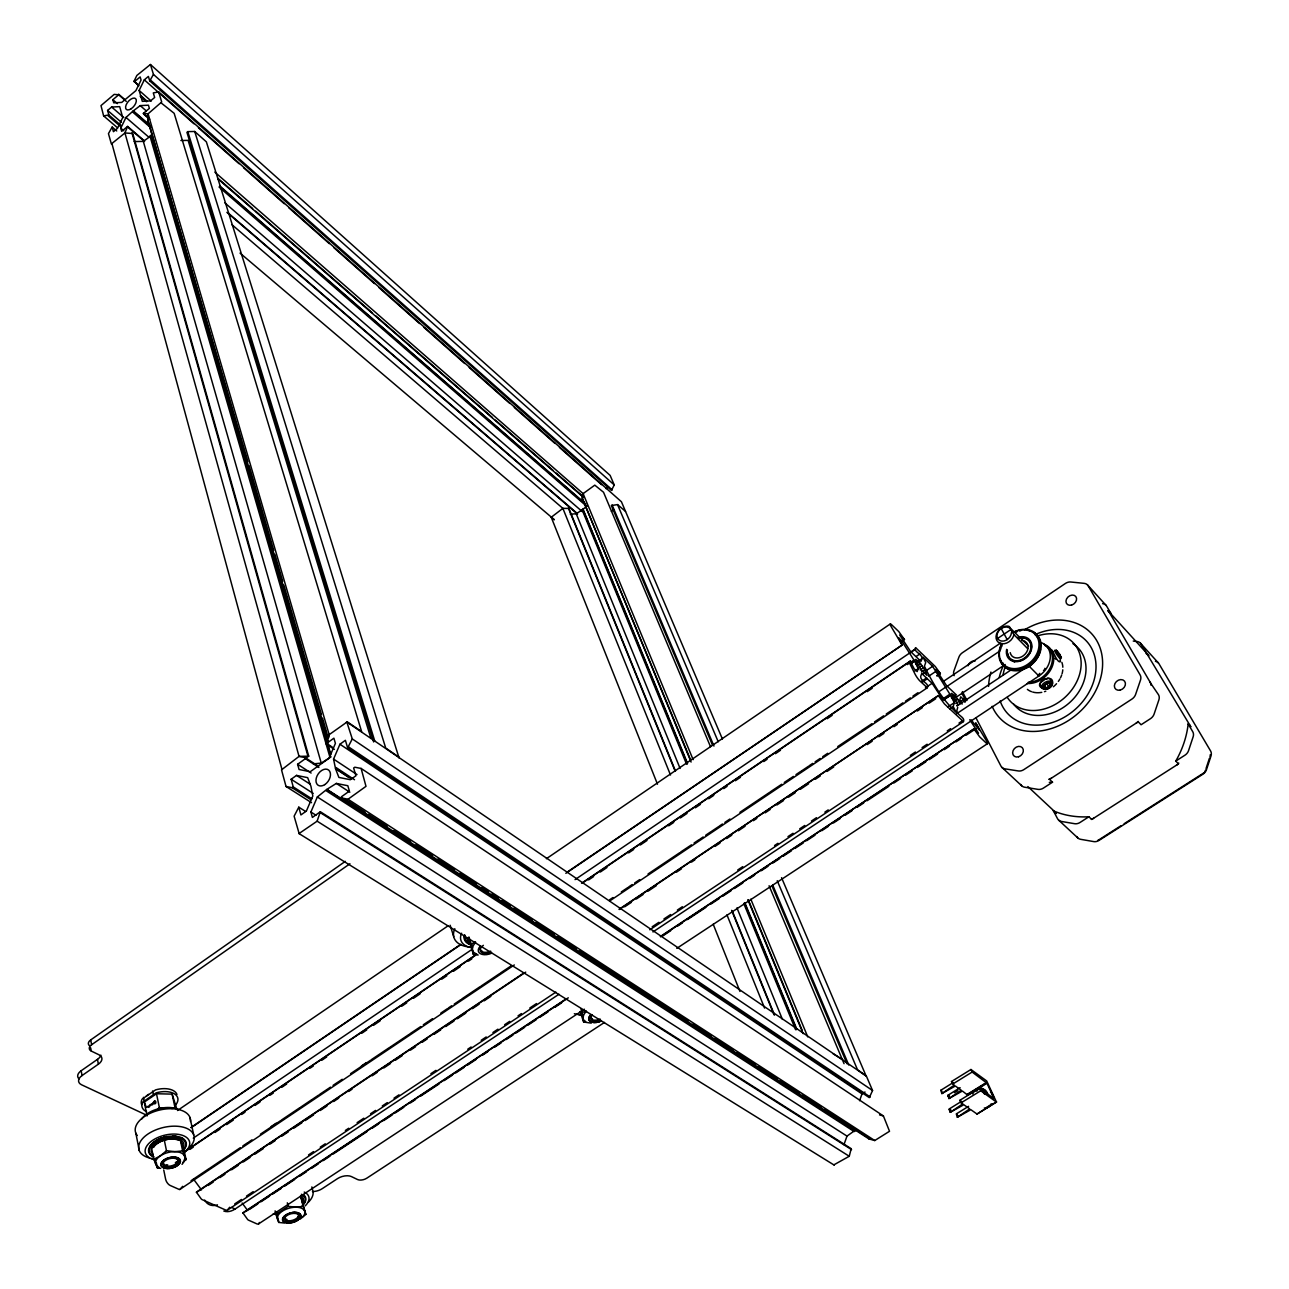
<?xml version="1.0" encoding="UTF-8"?>
<svg xmlns="http://www.w3.org/2000/svg" width="1289" height="1289" viewBox="0 0 1289 1289"><rect width="100%" height="100%" fill="white"/><g stroke="black" fill="none" stroke-linecap="round" stroke-linejoin="round"><path stroke-width="1.5" d="M328.308 740.756L147.719 119.78L148.074 113.819L161.689 102.008L158.676 91.938L153.294 92.905L154.648 97.481L150.507 100.929L142.306 101.348L139.131 90.439L144.304 79.837L148.396 76.422L149.75 80.933L611.453 490.432L614.241 484.938L610.132 475.399L150.426 64.498L136.86 75.439L134.056 81.207L138.777 85.847M330.548 754.887L150.99 135.055L330.677 754.017M987.003 1083.211L993.916 1098.55L979.543 1088.19L959.951 1100.242L962.674 1103.932L950.235 1112.326L963.818 1104.721L969.731 1108.894L957.34 1117.257L970.859 1109.7L977.014 1114.034L996.478 1102.111L986.697 1080.972L970.955 1069.499L951.491 1081.535L954.198 1085.193L941.856 1093.588L955.342 1085.999L961.256 1090.22L948.946 1098.566L962.384 1091.026L967.652 1095.118L987.003 1083.211L972.132 1072.045L970.955 1069.499M328.743 737.711L329.178 734.666L148.074 113.819L143.369 113.368L149.363 108.389L148.444 105.199L140.227 105.617L132.976 111.128L125.984 117.444L120.763 128.159L121.649 131.365L127.611 126.419L144.384 140.839M977.014 1114.034L996.526 1101.805M777.235 880.725L857.491 1069.709L866.434 1076.202L872.556 1090.51L869.302 1097.632L347.643 747.878L345.404 740.305L339.942 744.22L333.561 759.092L335.527 768.727L348.981 777.589M691.097 762.057L582.161 497.941L583.111 493.623L594.793 485.147L603.526 492.253L710.513 746.718M687.375 763.99L582.805 509.493L587.285 505.723M1011.768 631.417L1010.979 634.849A7.976 6.236 -42.6 0 1 1001.682 641.1A7.976 6.236 -42.6 0 1 997.412 633.27A7.976 6.236 -42.6 0 1 1006.709 627.018L1009.803 627.84L1013.879 634.575L1027.607 648.576M1013.879 634.575L1013.573 635.944A9.99 7.815 -42.6 0 1 1001.94 643.759A9.99 7.815 -42.6 0 1 996.574 633.962A9.99 7.815 -42.6 0 1 1008.207 626.116L1028.654 646.079M649.833 929.788L963.511 721.598C965.477 717.135 956.728 715.443 956.873 710.481L957.727 707.403M950.557 695.303L932.624 666.316L922.972 657.132L925.728 662.546L924.406 666.171C932.559 682.848 942.195 699.605 956.051 712.124L953.199 706.565L954.327 702.666L950.557 695.303L943.87 699.766M1206.053 768.47L1209.42 758.286M1060.219 661.45L1060.251 661.354A8.669 2.24 66.4 0 1 1059.784 661.789L1059.671 661.789A8.556 2.53 69.7 0 1 1056.352 658.389L1056.126 658.018A8.669 2.24 66.4 0 1 1055.256 656.391L1055.03 655.956A8.33 1.853 63.2 0 1 1054.37 654.635A8.072 1.482 60.1 0 1 1053.677 653.297A7.67 1.112 57 0 1 1053.049 652.121A7.686 0.822 54 0 1 1052.501 651.187L1051.743 650.091L1053.016 651.573M927.403 687.714C929.514 683.057 920.33 681.591 920.652 676.467L921.732 673.519L932.108 683.283L943.129 700.024L938.408 695.577L619.203 909.18M843.941 1144.696L847.002 1136.108L854.591 1130.662L326.633 789.513L317.336 796.973L310.891 812.022L312.389 817.419L320.349 811.748L851.191 1148.676L849.258 1156.265L833.967 1164.805M859.586 1100.709L862.003 1093.894L865.016 1092.025M565.839 873.33L902.155 645.032L898.465 637.717L901.494 640.601L914.578 661.015L918.251 668.669L917.156 671.601L914.11 668.733L910.163 661.128L581.565 883.271M915.48 647.706C913.369 652.105 922.36 653.684 922.038 658.582L920.991 661.402L910.614 651.573L899.674 634.961L904.475 639.537L901.156 641.793M910.163 661.128L909.615 663.271L915.077 674.179A6.074 1.047 55.5 0 0 920.056 681.108L927.307 687.778L609.649 900.995M834.225 1165.127L299 833.58L317.126 821.174L320.349 811.748M347.643 747.878L352.284 738.919L346.87 722.13L329.178 734.666L325.714 742.738L332.401 747.201M127.611 126.419L124.952 132.976L111.37 143.933L108.453 133.621L112.159 127.063L116.735 130.979M149.75 80.933L153.439 74.408L150.459 64.531M1044.928 669.233L1044.847 668.314M176.964 1094.442A18.417 10.231 -13.7 0 0 155.534 1089.898L142.096 1099.146A18.417 10.231 -13.7 0 0 141.645 1104.625M175.014 1105.64A18.433 10.215 -13.7 0 0 174.805 1094.087A18.433 10.215 -13.7 0 0 156.146 1092.863L142.692 1102.111A18.433 10.215 -13.7 0 0 146.527 1111.666M183.811 1162.017L182.055 1164.354M523.93 972.921L196.379 1192.132L201.02 1198.641A2.191 1.096 57.9 0 0 202.051 1199.576L226.429 1210.371A2.175 1.063 58.1 0 0 227.202 1210.242L229.7 1207.245M1044.38 669.974L1043.51 670.328M111.966 143.724L282.017 769.597M182.684 1186.331L180.009 1189.328A2.207 1.112 57.6 0 1 179.171 1189.441L170.212 1185.477A5.478 2.755 57.5 0 1 165.637 1179.274L163.735 1169.961M399.074 758.029L206.369 141.854L194.72 131.478L187.807 131.623L186.937 132.332L373.665 741.981M156.791 1110.119L159.353 1107.557L156.501 1093.749L172.13 1094.119L176.722 1108.701M182.99 1162.195L186.051 1159.633L182.635 1150.916L174.756 1151.657L166.49 1150.706L160.335 1155.862L153.842 1159.294L157.387 1167.979L160.674 1168.35M134.233 81.852L140.147 76.921L141.065 80.031L135.893 90.633L121.746 102.411L113.722 102.83L112.852 99.704L118.733 94.79L114.173 94.387L100.993 105.601L103.619 115.897L117.38 127.675M121.053 125.468L108.84 114.979L107.599 110.419L111.66 107.035L119.684 106.649L122.745 117.589L117.525 128.288L113.432 131.687L112.159 127.063M103.619 115.897L108.84 114.979M134.201 141.581L143.321 141.387L150.926 135.909M302.883 1216.832L305.831 1214.415L303.157 1206.375L295.874 1207.197L288.172 1206.343L275.927 1214.415L278.746 1222.423L284.498 1223.035M305.606 758.399L308.716 756.16L299.048 756.385L281.518 769.855L286.029 786.467L311.519 802.676M1041.85 681.43L1041.883 681.414A8.185 4.608 -20.9 0 0 1040.868 682.348A8.459 4.657 -16.6 0 0 1040.159 683.251L1040.014 683.476A8.814 4.705 -12.5 0 0 1039.562 684.652L1039.53 684.91A8.717 4.479 -8.4 0 0 1042.865 688.278L1043.252 688.358M951.491 1081.535L953.054 1082.647L940.825 1090.268L941.856 1093.588M960.112 1087.674L947.914 1095.263L948.946 1098.566M961.513 1101.354L949.203 1108.975L950.235 1112.326M968.571 1106.333L956.293 1113.922L957.34 1117.257M161.189 102.959L174.16 113.319L361.629 731.62L347.804 722.194L346.306 722.323M675.484 771.064L568.9 508.446L562.874 508.365L551.241 517.26L657.487 784.211M606.056 488.676L608.44 486.952M570.237 514.182L576.231 513.763L582.805 509.493M625.536 511.411L617.528 504.595L611.34 505.53L712.35 744.784M611.34 511.314L613.757 509.574M334.383 749.392L326.036 743.834L333.899 738.178L335.414 743.382L329.049 758.222L310.23 771.724L299.064 769.501L297.614 764.28L305.412 758.657L318.882 767.471M311.89 798.809L293.231 786.902L291.137 779.265L296.518 775.398L307.668 777.654L310.939 786.306L312.824 796.038L306.379 811.055L300.917 814.938L298.79 807.172L294.118 816.179L299.161 833.645M313.324 763.878L321.251 763.104L331.112 756.82M286.029 786.467L292.087 787.708L293.231 786.902M326.633 789.513L336.348 783.422L347.821 785.726L349.4 791.108L341.376 796.811L341.714 797.939L868.963 1138.928L874.748 1140.539L889.523 1131.275L883.4 1115.952L361.113 768.437L354.797 767.213L353.637 768.035L355.925 775.769L350.382 779.716L338.894 777.428L335.527 768.727M341.714 797.939L348.014 799.244L365.995 786.338L361.113 768.437M89.473 1045.701A7.637 4.366 -12.6 0 1 90.713 1039.917L345.323 861.358M146.865 1115.307L81.578 1084.79A11.327 6.381 -12.7 0 1 82.061 1075.542L98.383 1064.166A11.408 6.477 -12.6 0 0 98.947 1054.773L91.277 1051.067A7.637 4.366 -12.7 0 1 91.632 1044.735L349.947 863.759M78.983 1078.877A11.311 6.381 -12.6 0 1 81.175 1070.74L97.465 1059.365A11.392 6.493 -12.6 0 0 100.88 1055.143M147.091 1115.952L144.271 1102.095L156.501 1093.749M177.479 1110.522L448.33 925.647M546.375 858.716L890.328 623.924M190.981 1127.504L460.721 944.386M567.289 872.041L902.155 645.032M191.239 1127.617L460.946 944.531M909.873 652.653L914.852 649.269M193.269 1138.139L471.693 949.606M575.055 879.614L910.163 652.685M910.018 652.943L915.013 649.559M916.398 656.31L919.734 654.055M186.261 1150.529L476.495 954.311M186.518 1150.642L475.061 955.584M583.466 882.304L910.356 661.305M189.918 1149.401L193.253 1147.146M214.941 1132.483L219.952 1129.116M226.622 1124.604L233.293 1120.093M241.639 1114.453L244.974 1112.198M254.98 1105.43L259.975 1102.047M269.997 1095.279L273.332 1093.024M281.663 1087.384L286.674 1084.017M310.021 1068.227L313.356 1065.971M321.702 1060.331L326.713 1056.948M361.742 1033.279L366.753 1029.895M373.423 1025.383L380.094 1020.872M401.781 1006.21L406.776 1002.826M413.447 998.314L420.133 993.803M441.805 979.157L446.816 975.773M453.486 971.261L460.157 966.75M468.503 961.111L471.838 958.855M588.606 879.936L593.617 876.552M600.287 872.041L606.958 867.529M628.645 852.883L633.656 849.499M640.327 844.988L646.997 840.476M668.685 825.814L673.696 822.43M680.366 817.919L687.037 813.407M695.367 807.784L700.378 804.4M708.724 798.761L713.719 795.377M723.741 788.61L727.077 786.354M735.407 780.715L740.418 777.331M763.765 761.557L767.1 759.302M775.446 753.662L780.457 750.279M827.167 718.714L832.162 715.331M867.191 691.645L872.202 688.262M907.23 664.592L913.901 660.081M911.242 663.271L914.578 661.015M911.162 663.497L914.497 661.241M918.703 660.838L922.038 658.582M915.77 664.012L919.105 661.773L924.825 669.764L927.097 675.436L920.636 669.345L915.609 659.404L919.105 661.773M917.22 665.752L920.555 663.513M918.719 667.766L922.054 665.511M914.916 670.924L918.251 668.669M920.185 669.893L923.52 667.638M921.49 672.004L924.825 669.764M925.953 670.812L932.624 666.316M922.57 673.97L925.905 671.714M928.708 676.193L935.379 671.714M921.554 681.446L926.646 677.853M922.296 682.123L927.307 678.755M936.926 675.694L940.261 673.438L935.282 666.51L915.657 647.674M937.071 675.984L940.261 673.438M997.622 638.458L1010.785 629.628M271.173 1126.538L276.184 1123.186M361.403 1065.971L366.414 1062.603M191.046 1180.708L209.414 1168.382M210.22 1167.898L221.112 1160.519M221.917 1160.036L228.604 1155.556M229.474 1154.912L240.302 1147.693M242.848 1145.937L247.859 1142.57M248.648 1142.086L252 1139.847M260.346 1134.239L280.406 1120.786M281.276 1120.141L299.66 1107.799M300.45 1107.315L311.358 1099.936M312.147 1099.469L318.834 1094.973M319.72 1094.329L330.532 1087.126M333.078 1085.354L338.105 1081.987M338.894 1081.519L342.23 1079.28M350.592 1073.656L370.636 1060.203M371.522 1059.558L389.906 1047.216M390.696 1046.749L409.08 1034.406M409.95 1033.746L420.778 1026.543M423.324 1024.771L428.335 1021.42M429.124 1020.936L432.476 1018.697M440.822 1013.09L447.509 1008.594M448.395 1007.95L451.73 1005.71M454.195 1004.115L460.882 999.62M461.752 998.975L480.136 986.633M480.926 986.166L499.31 973.823M500.196 973.179L511.008 965.977M609.6 899.786L612.936 897.547M621.298 891.94L627.985 887.444M628.871 886.8L632.206 884.544M634.671 882.965L639.682 879.597M648.029 873.99L679.786 852.674M680.673 852.013L691.484 844.827M694.046 843.038L699.057 839.671M699.83 839.22L703.182 836.964M705.744 835.191L710.755 831.824M711.528 831.357L718.215 826.877M719.117 826.217L722.452 823.977M724.901 822.382L729.912 819.014M739.934 812.296L770.016 792.091M770.919 791.43L781.714 784.244M784.276 782.455L789.303 779.104M790.076 778.637L793.412 776.397M795.974 774.608L801.001 771.241M801.774 770.79L808.445 766.294M809.347 765.634L812.698 763.394M815.131 761.815L820.142 758.448M822.72 756.659L827.731 753.292M837.753 746.557L860.246 731.524M861.149 730.863L871.944 723.677M874.522 721.888L883.642 715.814M886.22 714.025L891.231 710.658M892.004 710.207L898.691 705.728M899.593 705.051L902.928 702.811M905.377 701.232L910.388 697.865M912.95 696.076L917.977 692.709M925.421 687.778L932.108 683.283M179.896 1189.425L514.327 964.962M943.532 681.301L1000.393 643.163M939.52 691.307L946.207 686.828M946.513 686.715L1000.038 650.881M196.444 1192.454L525.719 972.132M619.316 909.486L938.408 695.577M208.19 1185.461L213.201 1182.094M219.887 1177.614L224.914 1174.263M231.601 1169.784L238.288 1165.32M243.315 1161.953L250.002 1157.474M255.013 1154.122L263.375 1148.531M270.078 1144.052L275.089 1140.701M281.775 1136.221L288.462 1131.742M293.489 1128.391L301.852 1122.8M305.187 1120.56L313.549 1114.953M320.252 1110.49L326.939 1106.01M333.625 1101.531L338.653 1098.18M348.675 1091.461L352.026 1089.221M372.102 1075.799L377.113 1072.432M383.8 1067.969L390.503 1063.489M395.514 1060.138L402.2 1055.659M410.563 1050.068L415.59 1046.7M422.276 1042.221L427.287 1038.87M433.974 1034.39L440.677 1029.927M445.688 1026.56L454.05 1020.969M457.402 1018.729L465.764 1013.138M472.451 1008.659L479.137 1004.179M484.165 1000.828L490.851 996.349M624.649 906.828L631.336 902.364M636.363 898.997L643.05 894.534M648.061 891.166L656.423 885.575M676.499 872.154L681.51 868.786M691.548 862.083L694.9 859.844M714.976 846.406L719.987 843.054M726.674 838.575L731.701 835.224M738.388 830.744L745.074 826.265M753.437 820.674L756.788 818.434M765.15 812.843L770.161 809.492M776.848 805.013L783.551 800.533M788.562 797.182L795.249 792.703M800.276 789.351L808.638 783.744M815.325 779.281L820.336 775.914M827.022 771.45L833.725 766.971M867.175 744.591L872.186 741.223M878.872 736.76L883.9 733.393M893.938 726.69L897.273 724.45M917.349 711.012L922.36 707.661M929.063 703.182L935.75 698.719M943.274 698.622L949.961 694.143M943.919 699.54L950.621 695.061M951.459 697.8L954.795 695.561L957.679 699.202L960.402 703.375L957.066 705.615M952.861 699.476L956.212 697.252M956.68 696.882L1005.178 664.512M954.327 701.442L957.679 699.202M947.641 707.113L954.327 702.666M955.761 703.52L959.113 701.297M960.16 701.699L963.511 699.476L964.994 702.344M949.864 708.789L953.199 706.565M957.002 705.937L1012.268 669.104M956.696 713.687L1027.043 666.88M234.727 1203.91L241.446 1199.463M246.473 1196.111L253.176 1191.664M308.506 1154.944L313.533 1151.593M320.236 1147.146L325.263 1143.81M345.388 1130.453L348.739 1128.229M357.117 1122.655L363.82 1118.207M370.539 1113.76L375.566 1110.409M382.269 1105.962L387.296 1102.627M393.999 1098.18L399.026 1094.828M430.88 1073.689L435.924 1070.353M467.762 1049.198L471.13 1046.974M481.184 1040.304L486.211 1036.952M492.914 1032.505L497.941 1029.17M504.66 1024.707L509.687 1021.371M518.065 1015.813L521.417 1013.589M529.795 1008.014L536.514 1003.567M652.186 926.775L658.888 922.312M663.916 918.976L670.634 914.529M677.337 910.066L682.364 906.731M737.695 870.011L742.722 866.659M774.576 845.52L777.928 843.296M787.982 836.609L793.009 833.274M799.712 828.827L804.755 825.476M811.458 821.029L816.485 817.693M824.863 812.134L828.215 809.895M910.372 755.37L915.399 752.019M922.102 747.572L927.129 744.236M947.254 730.879L950.605 728.656M958.984 723.081L962.335 720.857M227.106 1210.339L555.897 992.127M223.803 1211.032A19.818 13.567 -64.8 0 0 235.114 1209.018L558.975 994.254M652.943 931.947L1038.886 676.016A21.639 17.128 -42.3 0 0 1050.261 658.051A21.639 17.128 -42.3 0 0 1041.866 642.857M566.499 998.621L242.864 1212.82L247.424 1219.201A2.159 1.047 58.3 0 0 248.423 1220.119L256.833 1223.857A5.301 2.562 58.4 0 0 259.315 1222.471M660.403 936.475L973.968 728.929L978.512 733.183L969.779 719.713M242.944 1213.142L568.288 997.815M660.532 936.781L973.968 728.929M249.389 1209.469L257.784 1203.926M261.135 1201.702L269.53 1196.144M272.881 1193.92L281.276 1188.377M284.627 1186.154L294.698 1179.483M299.741 1176.148L306.46 1171.717M311.487 1168.382L318.206 1163.935M323.233 1160.599L329.952 1156.169M333.303 1153.945L366.882 1131.726M371.909 1128.391L378.628 1123.96M383.655 1120.624L392.049 1115.066M395.401 1112.842L403.795 1107.299M410.514 1102.852L415.541 1099.517M420.585 1096.182L439.05 1083.968M444.077 1080.633L452.471 1075.09M455.823 1072.867L464.217 1067.308M467.585 1065.085L475.963 1059.542M482.682 1055.095L487.725 1051.76M494.428 1047.312L501.147 1042.882M506.174 1039.546L512.893 1035.099M516.245 1032.876L524.639 1027.333M528.007 1025.109L536.385 1019.551M539.753 1017.327L548.147 1011.784M554.85 1007.337L561.569 1002.89M662.272 936.249L670.667 930.706M677.386 926.259L682.413 922.924M687.456 919.589L705.905 907.375M710.948 904.04L719.343 898.497M722.694 896.274L731.089 890.715M734.44 888.492L742.835 882.949M749.553 878.502L754.581 875.167M761.3 870.72L768.018 866.289M773.046 862.953L779.764 858.506M783.116 856.283L791.51 850.74M794.862 848.516L803.256 842.958M806.608 840.734L815.002 835.191M821.721 830.744L828.44 826.297M833.467 822.962L840.186 818.531M845.213 815.196L851.932 810.749M856.976 807.413L863.678 802.983M867.046 800.759L888.862 786.322M893.889 782.987L900.608 778.54M905.635 775.205L912.354 770.774M917.397 767.438L925.776 761.88M929.143 759.656L937.538 754.113M944.241 749.666L949.284 746.331M955.987 741.884L961.03 738.565M966.057 735.229L976.127 728.559M258.67 1223.841L584.433 1009.223M676.789 948.366L987.438 743.705M604.493 1022.419L366.785 1178.194A6.751 3.545 -16.4 0 1 357.585 1179.548L351.398 1176.567A10.135 5.317 -16.2 0 0 337.525 1178.613L322.234 1188.667A10.183 5.349 -15.8 0 1 312.486 1191.552M1102.594 603.655A7.686 6.058 -39.5 0 1 1106.623 606.12L1110.957 613.516L1108.153 610.438L1151.109 683.863L1158.489 694.723A7.911 6.461 -38.8 0 1 1158.859 699.959L1154.122 714.025A7.927 6.493 -39.2 0 1 1150.384 718.73L1141.071 724.756L1138.235 721.792L1049.536 779.378L1052.517 782.197L1043.429 788.078A7.766 6.364 -44.1 0 1 1037.983 789.367L1024.658 787.208A7.734 6.316 -44.5 0 1 1020.679 784.421M1088.899 816.775L1079.989 822.495A7.589 6.316 -43.6 0 1 1074.623 823.703L1061.459 821.464A7.557 6.268 -44 0 1 1057.528 818.676L1053.387 810.829A94.468 77.211 -41.1 0 0 1088.899 816.775L1091.719 819.466L1178.468 763.894L1175.777 761.074A94.468 77.211 -41.1 0 0 1188.168 723.935L1190.827 726.803L1141.007 643.968A7.508 6.026 -38.8 0 0 1137.011 641.503L1133.257 641.068M1175.777 761.074L1184.897 755.225A7.734 6.429 -38.4 0 0 1188.555 750.633L1193.131 736.825A7.734 6.413 -38 0 0 1192.728 731.685L1188.168 723.935M1120.802 825.846L1099.066 839.719A5.655 4.753 -43.3 0 1 1097.745 840.364M1124.153 823.719L1202.766 773.609A5.768 4.834 -37.9 0 0 1203.958 772.659M952.652 1084.081L972.132 1072.045M954.472 1092.653L957.856 1090.575M967.137 1094.409L986.488 1082.502M967.427 1094.619L986.762 1082.712M959.951 1100.242L961.111 1102.82L980.736 1090.768L996.478 1102.111M475.593 942.565A15.42 8.959 -18.4 0 0 472.515 950.074L473.498 952.217L478.122 955.052L473.305 954.311L471.21 944.128L475.512 941.824M186.051 1159.633L183.731 1148.66L180.315 1139.911C169.858 1137.204 158.837 1140.056 151.603 1148.257L153.842 1159.294M591.28 1023.128L583.675 1022.032L582.225 1012.687L585.689 1010.914M949.397 1095.779L947.802 1096.021M950.686 1109.507L949.075 1109.748M833.065 1053.757L842.555 1059.51M1048.344 687.988L1048.392 687.972A8.185 4.608 -20.9 0 1 1047.377 688.294M1047.458 678.594L1047.055 678.691A8.411 5.043 -38.9 0 0 1045.766 679.11M171.743 1108.524L175.046 1107.879L172.13 1094.119M308.716 756.16L132.751 133.508L124.952 132.976L299.048 756.385L305.106 757.561L318.576 766.375M180.895 140.533L188.113 140.372L370.958 738.452M1038.273 675.243L1039.804 673.357M159.353 1107.557L162.962 1108.347M879.549 1114.904L883.4 1115.952M854.591 1130.662L855.429 1130.888L327.535 789.706M163.381 1165.095L166.329 1166.094A7.75 4.173 -14 0 0 176.222 1163.58A7.75 4.173 -14 0 0 176.142 1157.989M963.431 721.598L944.466 703.955L938.553 695.883M231.682 1207.487L235.114 1209.018M164.831 1165.627L163.042 1163.983A7.75 4.173 -14 0 1 165.395 1159.52M317.126 821.174L849.258 1156.265M310.891 812.022L315.982 815.228M298.79 807.172L305.59 811.458M320.671 812.892L851.594 1149.659M292.087 787.708L310.762 799.615M291.137 779.265L313.163 793.38M317.336 796.973L847.002 1136.108M159.256 1167.705L155.792 1164.499A15.001 8.072 -14 0 1 170.954 1151.915A15.001 8.072 -14 0 1 184.085 1160.471M296.518 775.398L310.053 784.115M326.117 790.705L854.253 1131.613M348.014 799.244L874.748 1140.539M346.451 800.082L365.029 812.118M368.412 814.31L387.006 826.33M393.757 830.712L410.659 841.636M415.719 844.923L432.621 855.848M437.696 859.135L454.582 870.075M459.657 873.346L476.559 884.286M481.619 887.557L488.386 891.94M491.754 894.131L498.521 898.497M501.904 900.689L510.347 906.151M513.731 908.342L532.309 920.362M535.692 922.553L554.27 934.573M557.654 936.765L576.247 948.801M579.615 950.976L687.762 1020.969M692.821 1024.239L711.415 1036.275M714.799 1038.451L733.377 1050.487M736.76 1052.678L755.354 1064.698M758.722 1066.889L777.315 1078.909M780.699 1081.1L799.277 1093.12M802.66 1095.312L821.238 1107.348M824.622 1109.523L866.869 1136.866M297.614 764.28L311.116 773.046M336.348 783.422L349.835 792.203M336.429 768.905L351.559 778.862M336.026 767.551L354.523 779.732M333.561 759.092L357.021 774.592M339.942 744.22L862.003 1093.894M348.803 747.056L870.252 1097.036M352.284 738.919L872.556 1090.51M347.257 722.291L866.321 1076.089M961.111 1102.82L962.674 1103.932M1060.557 657.084L1061.411 657.809L1060.057 654.973M240.044 253.095L554.302 519.644M554.044 519.676L551.257 517.308M231.843 224.608L563.245 508.688M127.804 127.095L144.577 141.516M226.896 212.363L577.553 514.118M107.599 110.419L121.327 122.229M107.986 115.688L120.215 126.177M120.763 128.159L123.808 130.769M111.66 107.035L123.841 117.557M228.217 213.007L577.279 513.473M112.852 99.704L117.412 103.652M125.984 117.444L148.799 137.15M224.834 202.84L582.257 511.572M133.621 111.096L150.314 125.597M220.129 186.277L585.867 504.096M132.976 111.128L149.669 125.629M219.484 186.277L585.254 504.047M132.574 111.966L150.781 127.788M219.098 187.098L586.463 506.094M143.369 113.368L149.443 118.652M217.728 178.156L252.628 208.576M255.657 211.219L372.505 313.05M375.534 315.708L492.382 417.539M495.411 420.182L553.078 470.437M556.107 473.079L583.418 496.877M143.562 114.028L149.637 119.329M217.922 178.833L583.691 497.522M118.54 94.145L124.614 99.43M118.733 94.79L126.306 101.396M147.719 119.78L247.859 461.784M582.161 497.941L690.114 758.77M140.227 105.617L146.285 110.902M214.812 172.098L583.466 493.929M140.598 95.483L146.64 100.784M140.823 96.288L146.882 101.589M140.195 96.321L146.237 101.622M139.131 90.439L151.2 101.058M134.056 81.207L138.584 85.203M158.676 91.938L621.427 501.759L722.42 739.032M144.304 79.837L193.93 123.776M198.442 127.772L239.061 163.735M243.573 167.731L284.176 203.678M288.704 207.674L329.307 243.637M333.819 247.633L374.422 283.596M378.95 287.592L419.553 323.539M424.065 327.535L464.668 363.498M469.196 367.494L509.799 403.441M514.311 407.437L554.931 443.4M559.442 447.396L601.544 484.68M150.604 80.208L612.211 489.884M153.439 74.408L614.241 484.938M584.03 1020.131L585.722 1021.678M1053.387 810.829L1056.255 813.504M1001.907 767.374L1021.661 785.742M1058.623 820.094L1077.813 837.947M1027.881 786.58L1053.5 810.491M956.519 695.077L946.577 685.667L935.814 669.345L940.422 673.744M963.511 699.476L960.692 696.785L959.854 699.75L962.11 704.132M1055.32 650.317C1051.969 648.979 1063.167 663.98 1060.251 657.148M1057.189 651.058L1056.384 650.397L1056.561 651.348A6.961 4.093 -28.1 0 0 1057.915 652.895A6.896 6.848 -27 0 0 1059.784 655.698A6.944 2.723 -36.4 0 0 1059.961 656.746M1038.886 676.016L1028.719 665.769A21.784 17.16 -42.4 0 0 1031.748 663.432M1057.061 650.929L1056.174 650.059L1056.287 650.945M1059.767 656.214L1061.073 656.842M954.795 695.561L951.491 693.353L958.033 705.164M1060.589 657.245L1059.912 656.375M1087.465 584.868L1106.171 605.476M1140.507 643.275L1158.44 663.013M1108.347 611.05L1148.467 655.15M1057.044 650.8L1057.882 651.88M865.854 1075.413L781.553 877.68M1059.687 656.214L1058.978 655.07M1055.691 659.195L1055.03 658.341M1058.317 652.347L1059.542 654.071M242.123 1203.008L247.714 1210.58M193.511 1179.113L201.503 1189.924M971.149 719.939L979.253 729.961L975.676 722.839L986.713 741.288A5.849 0.967 55.8 0 1 986.311 743.109L979.672 736.873L974.13 729.22M901.946 644.838L890.908 626.18A5.962 1.015 55.3 0 1 891.601 624.698L898.787 631.594L904.475 639.537M1058.478 654.57L1056.658 651.686M1059.477 654.071L1060.186 655.07M278.633 1220.909L277.538 1219.249A14.163 7.331 -15.6 0 1 286.384 1209.082A14.163 7.331 -15.6 0 1 303.06 1209.066A14.163 7.331 -15.6 0 1 299.934 1219.233M1057.721 653.362L1056.158 650.639M1049.101 682.187L1050.503 684.749A6.896 4.399 -82.8 0 0 1048.763 687.085A7.009 5.253 4.2 0 0 1045.588 687.972M1046.668 683.251L1048.779 687.101M1044.203 685.426L1045.605 687.988A6.944 0.951 55.6 0 0 1044.154 686.521A6.912 4.399 -82.8 0 1 1045.878 684.169A7.025 5.253 4.2 0 1 1049.053 683.283A6.944 0.935 55.6 0 1 1050.503 684.733M1001.182 628.516L1007.208 639.602M962.416 691.613L966.992 700.475M976.16 718.199L1000.925 766.037A7.815 6.332 -44.7 0 0 1004.904 768.84L1018.326 770.951A7.863 6.381 -44.4 0 0 1023.82 769.63L1131.839 699.137A8.024 6.509 -39.6 0 0 1135.625 694.368L1140.475 680.157A8.008 6.493 -39.2 0 0 1140.104 674.888L1088.19 585.818A7.782 6.074 -39.8 0 0 1084.13 583.353L1070.74 582A7.734 6.042 -40.2 0 0 1065.342 583.498L962.48 652.685A7.589 5.929 -44 0 0 958.887 657.197L954.021 670.651A7.589 5.946 -44.4 0 0 954.166 675.662M965.815 700.894L962.367 694.207A5.736 0.935 55.6 0 0 961.723 693.063M979.543 1088.19L980.736 1090.768M948.269 1094.989L949.413 1097.535M956.647 1113.648L957.808 1116.226M941.179 1089.995L942.307 1092.54M949.542 1108.701L950.702 1111.279M399.284 757.4L385.717 748.039L194.72 131.478M617.528 504.595L718.231 741.755M612.098 504.982L713.977 746.073M772.756 885.156L848.774 1065.052M771.869 885.752L847.034 1063.796M769.082 885.736L844.053 1063.683M868.56 1137.961L868.963 1138.928M583.111 493.623L693.128 759.672M750.826 899.206L807.752 1036.888M748.442 900.109L802.145 1030.298M747.862 899.706L803.111 1033.617M582.934 508.881L687.553 763.378M744.833 902.703L796.747 1029.025M744.623 903.315L796.521 1029.621M582.016 509.558L686.521 764.087M743.737 903.412L795.619 1029.75M576.231 513.763L680.093 768.437M736.954 907.875L782.439 1019.406M732.184 910.759L774.528 1015.055M568.352 507.995L674.937 770.645M731.62 910.356L773.948 1014.669M562.874 508.365L670.506 775.011M726.948 914.852L764.57 1008.079M144.271 1102.095L146.366 1107.332M713.204 924.229L739.95 991.434M581.017 1009.206L582.225 1012.687M580.066 1011.591L583.675 1022.032M468.922 936.942L471.21 944.128M473.305 954.311L468.568 937.619A15.355 8.975 -18.4 0 0 469.55 939.762M450.151 925.228L453.712 936.62M187.807 131.623L374.793 741.175M248.986 465.635L273.687 550.484M274.799 554.334L282.662 581.339M283.789 585.19L321.38 714.38M322.508 718.247L328.115 737.534M149.927 135.925L329.855 756.933M143.321 141.387L321.251 763.104M131.961 132.815L307.765 755.547M305.106 757.561L305.412 758.657M1009.432 626.454L1009.803 627.84M311.841 1186.927L312.76 1190.665A26.827 14.034 -15.5 0 1 308.329 1202.25M305.831 1214.415L300.579 1195.757L303.157 1206.375M287.318 1202.798L288.172 1206.343M276.249 1211.789L278.746 1222.423M275.105 1210.854L275.927 1214.415M189.966 1117.466L193.704 1134.836M180.315 1139.911L182.635 1150.916M164.219 1139.685L166.49 1150.706M152.585 1090.993L153.198 1093.958M143.417 1097.293L144.03 1100.258M156.275 1162.485L157.387 1167.979M135.828 1133.144L139.293 1150.626M97.465 1059.365L98.383 1064.166M90.713 1039.917L91.632 1044.735M90.665 1047.86L91.277 1051.067M81.175 1070.74L82.061 1075.542M983.33 1091.719A5.623 4.866 -56.5 0 1 984.425 1094.103M981.171 1090.413A5.623 4.866 -56.5 0 1 982.347 1090.897M981.461 1089.173A7.815 6.767 -56.6 0 1 987.777 1094.49M972.744 1093.99A7.815 6.767 -56.5 0 1 980.075 1088.174A7.815 6.767 -56.5 0 1 986.391 1093.491M981.509 1090.8A4.689 4.06 -56.5 0 1 981.928 1091.155M976.563 1091.155A4.689 4.06 -56.5 0 1 977.578 1090.542M990.532 1092.218A8.83 7.653 -56.6 0 1 990.903 1092.556M991.869 1093.733A8.83 7.653 -56.6 0 1 992.562 1095.102M990.919 1104.061A8.83 7.653 -56.6 0 1 990.548 1104.512M989.743 1105.318A8.83 7.653 -56.6 0 1 986.875 1107.074M991.805 1093.314A8.814 7.653 -56.6 0 1 992.917 1095.022M993.126 1095.505A8.814 7.653 -56.6 0 1 993.593 1097.584M991.821 1103.996A8.814 7.653 -56.6 0 1 986.923 1107.638M985.876 1107.896A8.814 7.653 -56.6 0 1 984.297 1107.992M1039.063 652.733A21.784 17.16 -42.4 0 1 1034.406 660.709M1035.599 634.897A21.784 17.16 -42.4 0 1 1037.597 637.137M217.47 1204.844A19.931 13.567 -64.7 0 1 204.693 1200.107M1072.931 643.678A42.827 34.159 -42 0 1 1072.077 700.265A42.827 34.159 -42 0 1 1013.605 704.116M1037.291 635.993A42.956 34.175 -42.1 0 1 1080.005 654.844A42.956 34.175 -42.1 0 1 1055.965 703.987A42.956 34.175 -42.1 0 1 1007.273 697.349M1003.116 674.711A42.956 34.175 -42.1 0 1 1005.049 667.267M968.039 665.752A5.704 4.479 -44 0 1 975.096 661.031M1052.517 782.197A96.675 77.743 -41.7 0 1 1049.31 782.342M1034.938 634.687A53.542 42.698 -42 0 1 1094.313 654.86A53.542 42.698 -42 0 1 1060.557 719.23A53.542 42.698 -42 0 1 1000.167 700.974M999.281 677.273A53.542 42.698 -42 0 1 1003.648 665.043M1024.449 629.854A62.355 49.707 -42 0 1 1098.711 644.452A62.355 49.707 -42 0 1 1065.906 722.098A62.355 49.707 -42 0 1 992.143 706.324M988.566 686.393A62.355 49.707 -42 0 1 990.919 672.068M1076.718 836.529A7.46 6.252 -43.7 0 0 1080.633 839.316L1093.7 841.588A7.492 6.284 -43.3 0 0 1099.018 840.412L1202.879 774.222A7.637 6.413 -37.9 0 0 1206.472 769.678L1210.983 756.031A7.637 6.381 -37.5 0 0 1210.564 750.923L1158.94 663.706A7.412 5.994 -38.4 0 0 1155.411 661.305M1210.242 754.726A5.768 4.818 -37.5 0 1 1209.984 756.579M1205.505 770.161A5.768 4.834 -37.9 0 1 1204.667 771.805M1150.126 682.187A7.911 6.429 -39 0 1 1150.884 685.12M1108.041 610.777A7.718 6.107 -39.5 0 1 1109.072 612.017M1051.486 778.121A7.782 6.381 -43.6 0 1 1048.747 779.297M1138.219 721.389A7.911 6.477 -39.8 0 1 1136.254 723.081M1146.13 653.587A7.525 6.058 -38.7 0 1 1148.934 655.811M1189.844 725.159A7.702 6.364 -38 0 1 1190.472 726.738M1056.352 813.15A7.508 6.219 -43.9 0 1 1056.078 812.86M1178.774 763.104A7.702 6.413 -38.8 0 1 1176.535 765.134M1093.62 818.241A7.589 6.332 -43 0 1 1091.396 819.256M1058.785 655.537A6.912 6.864 -27.5 0 1 1056.916 652.717A6.961 2.707 -36.4 0 1 1056.481 651.412M1059.8 656.794A6.977 4.093 -28 0 1 1058.897 655.795M1042.011 681.543A7.766 4.479 -25.3 0 1 1043.172 680.673M1043.043 680.544A7.75 4.544 -29.7 0 1 1044.348 679.77A8.153 4.834 -34.3 0 1 1045.637 679.013M1050.841 686.344A7.75 4.544 -29.7 0 1 1049.713 687.279M1051.179 685.941A8.153 4.834 -34.3 0 0 1051.743 685.2A8.411 5.043 -38.9 0 0 1052.307 684.024L1052.436 683.637A8.749 5.269 -43.6 0 0 1052.646 682.155L1052.63 681.817A8.62 5.188 -48.3 0 0 1049.31 678.433M1047.28 678.417A8.749 5.269 -43.6 0 1 1048.795 678.24M1061.878 662.385A22.477 17.901 -42.1 0 1 1062.829 667.235M1062.781 669.813A22.477 17.901 -42.1 0 1 1062.055 673.76M1061.637 675.082A22.477 17.901 -42.1 0 1 1060.557 677.676M1059.896 678.949A22.477 17.901 -42.1 0 1 1058.35 681.398M1056.529 683.702A22.477 17.901 -42.1 0 1 1053.339 686.779M1045.814 691.194A22.477 17.901 -42.1 0 1 1044.477 691.661M1041.77 692.354A22.477 17.901 -42.1 0 1 1032.731 692.064M1031.554 691.694A22.477 17.901 -42.1 0 1 1027.381 689.373M1043.752 644.162A22.622 17.917 -42.2 0 1 1052.017 667.09A22.622 17.917 -42.2 0 1 1027.236 683.508M1044.992 645.483A21.639 17.144 -42.2 0 1 1050.503 667.122A21.639 17.144 -42.2 0 1 1028.316 682.235M1060.106 659.952A8.072 1.482 60.1 0 1 1060.315 660.774M1060.444 660.919A8.33 1.853 63.2 0 1 1060.38 661.499M1041.802 686.393A5.929 3.448 -27.5 0 1 1043.284 679.883A5.929 3.448 -27.5 0 1 1051.099 680.495M1014.588 661.95A13.051 10.28 -42.4 0 1 1013.944 661.692M1019.051 638.426A13.067 10.296 -42.4 0 1 1030.878 643.63M1031.087 644.291A13.067 10.296 -42.4 0 1 1031.377 647.9M1031.281 648.657A13.067 10.296 -42.4 0 1 1017.666 661.209M1015.41 661.16A13.067 10.296 -42.4 0 1 1012.042 660.097M1011.446 659.742A13.067 10.296 -42.4 0 1 1007.724 653.475M1017.746 637.394A14.066 11.069 -42.4 0 1 1031.909 646.288A14.066 11.069 -42.4 0 1 1017.682 661.611A14.066 11.069 -42.4 0 1 1006.661 649.334M1013.38 632.238A22.799 17.965 -42.4 0 1 1040.352 644.516A22.799 17.965 -42.4 0 1 1014.169 669.942A22.799 17.965 -42.4 0 1 1001.924 643.356M1032.312 631.61A22.799 17.949 -42.4 0 1 1032.118 664.173A22.799 17.949 -42.4 0 1 1000.28 659.646M1000.586 649.398A22.799 17.949 -42.4 0 1 1001.021 648.093M1001.537 646.788A22.799 17.949 -42.4 0 1 1002.117 645.499M1015.539 632.464A22.799 17.949 -42.4 0 1 1016.86 631.9M1019.551 630.998A22.799 17.949 -42.4 0 1 1020.888 630.675M1027.51 630.337A22.799 17.949 -42.4 0 1 1029.992 630.804M1013.218 632.545A21.816 17.176 -42.4 0 1 1038.998 643.888A21.816 17.176 -42.4 0 1 1014.797 668.637A21.816 17.176 -42.4 0 1 1001.617 644.419M1036.05 635.316A21.8 17.176 -42.4 0 1 1038.837 638.828M1039.788 640.923A21.8 17.176 -42.4 0 1 1040.142 642.035M1040.481 649.35A21.8 17.176 -42.4 0 1 1033.552 662.562M1032.537 663.561A21.8 17.176 -42.4 0 1 1025.464 668.266M1010.431 669.378A21.8 17.176 -42.4 0 1 1008.32 668.411M1007.337 667.831A21.8 17.176 -42.4 0 1 1004.05 664.77M1003.406 663.851A21.8 17.176 -42.4 0 1 1002.826 662.884M1018.616 637.991A13.067 10.296 -42.4 0 1 1031.007 646.74A13.067 10.296 -42.4 0 1 1018.036 660.693A13.067 10.296 -42.4 0 1 1007.386 650.075M1021.645 640.359A9.909 7.798 -42.4 0 1 1028.026 648.27A9.909 7.798 -42.4 0 1 1019.261 657.696A9.909 7.798 -42.4 0 1 1010.222 652.637M299.676 1215.237A9.377 4.85 -15.6 0 1 298.581 1216.607M286.915 1219.362A7.541 3.899 -15.6 0 1 285.497 1218.927M300.659 1197.304A14.115 7.363 -15.5 0 1 301.852 1200.913M299.241 1215.398A8.862 4.592 -15.6 0 1 298.21 1216.703M297.936 1213.755A7.331 3.786 -15.6 0 1 296.035 1218.75A7.331 3.786 -15.6 0 1 287.383 1220.683L284.45 1218.766A7.331 3.786 -15.6 0 1 284.772 1216.687M285.626 1215.608A7.331 3.786 -15.6 0 1 286.883 1214.609M290.234 1213.094A7.331 3.786 -15.6 0 1 296.937 1213.094M304.22 1192.051A21.542 11.23 -15.5 0 1 305.203 1205.876M276.136 1214.447A21.542 11.23 -15.5 0 1 273.316 1213.722M304.236 1195.338A18.255 9.522 -15.5 0 1 302.609 1205.392M303.527 1195.064A17.595 9.184 -15.5 0 1 304.849 1197.143M301.384 1194.275A17.643 9.2 -15.5 0 1 302.206 1205.586M302.142 1196.627A15.806 8.25 -15.5 0 1 302.609 1202.991M590.942 1014.669A9.668 5.333 -19.7 0 0 590.443 1021.549A9.668 5.333 -19.7 0 0 601.206 1021.033A9.668 5.333 -19.7 0 1 590.41 1021.468A9.668 5.333 -19.7 0 1 590.91 1014.588M583.224 1018.181A14.614 8.072 -19.7 0 1 586.447 1011.269M600.561 1020.066A7.782 4.286 -19.7 0 1 591.909 1020.485A7.782 4.286 -19.7 0 1 592.312 1014.959M592.408 1018.697A7.766 4.286 -19.7 0 1 590.201 1017.327M600.158 1019.035A7.557 4.173 -19.7 0 1 593.037 1019.97L590.475 1017.633A7.557 4.173 -19.7 0 1 590.555 1016.489M582.274 1015.394A22.203 12.358 -19.7 0 1 576.586 1013.895M580.195 1014.556A27.665 15.42 -19.7 0 1 574.362 1013.718M146.156 1096.294A13.615 7.573 -13.7 0 1 148.412 1094.377M491.754 953.167A10.215 5.929 -18.4 0 1 480.201 953.602A10.215 5.929 -18.4 0 1 480.346 946.11M491.045 952.217A8.217 4.769 -18.4 0 1 481.184 952.136A8.217 4.769 -18.4 0 1 483.359 945.32M490.658 951.137A7.976 4.624 -18.4 0 1 483.037 952.072L480.153 949.494A7.976 4.624 -18.4 0 1 480.716 946.916M471.645 944.031A19.142 11.198 -18.4 0 1 464.684 934.767M471.387 945.03A19.867 11.617 -18.4 0 1 464.169 935.411M472.58 947.802A23.444 13.712 -18.4 0 1 461.623 933.22M470.743 947.109A29.196 17.111 -18.4 0 1 454.84 928.741M471.887 944.918A19.206 11.23 -18.4 0 1 464.91 935.637M470.034 942.436A17.208 10.054 -18.4 0 1 466.795 938.134M176.69 1161.582A7.976 4.286 -14 0 1 175.368 1162.678M167.731 1164.902A7.976 4.286 -14 0 1 165.91 1164.724M164.347 1164.241A7.976 4.286 -14 0 1 163.204 1163.5M153.6 1147.436A14.936 8.088 -13.9 0 1 164.509 1140.008A14.936 8.088 -13.9 0 1 178.446 1140.217M180.589 1141.635A14.936 8.088 -13.9 0 1 182.12 1145.55M167.038 1158.602A7.75 4.173 -14 0 1 168.907 1157.909M155.341 1159.907A22.783 12.342 -13.9 0 1 149.443 1142.86A22.783 12.342 -13.9 0 1 181.717 1135.093A22.783 12.342 -13.9 0 1 183.666 1153.091M149.443 1157.973A28.39 15.42 -13.9 0 1 145.141 1136.141A28.39 15.42 -13.9 0 1 185.149 1127.762A28.39 15.42 -13.9 0 1 186.261 1150.271M154.583 1158.875A28.39 15.42 -13.9 0 1 151.425 1158.424M153.423 1156.845A19.319 10.473 -13.9 0 1 153.6 1142.344A19.319 10.473 -13.9 0 1 179.123 1136.85A19.319 10.473 -13.9 0 1 183.264 1150.416M137.279 1135.528A28.245 15.484 -13.8 0 1 158.289 1110.377A28.245 15.484 -13.8 0 1 190.466 1121.478M149.508 1151.931A18.61 10.086 -13.9 0 1 149.121 1149.305M149.975 1146.501A18.61 10.086 -13.9 0 1 162.043 1137.736M163.59 1137.252A18.61 10.086 -13.9 0 1 166.764 1136.495M173.048 1135.931A18.61 10.086 -13.9 0 1 175.981 1136.141M180.959 1137.51A18.61 10.086 -13.9 0 1 183.634 1139.283M141.516 1119.223A22.606 12.423 -13.8 0 1 178.494 1109.491M153.955 1156.829A18.674 10.119 -13.9 0 1 153.101 1143.681A18.674 10.119 -13.9 0 1 176.142 1136.979A18.674 10.119 -13.9 0 1 184.859 1147.838M152.94 1154.3A16.725 9.071 -13.9 0 1 166.249 1138.558A16.725 9.071 -13.9 0 1 183.07 1147.806M153.923 1101.869C155.083 1103.577 155.534 1102.063 154.632 1103.916C157.355 1103.593 154.97 1098.373 153.923 1101.869M154.454 1101.499L154.922 1102.272L154.454 1101.499M148.702 1106.494C146.914 1105.511 147.155 1108.701 149.653 1106.639C151.248 1101.596 148.589 1107.605 148.702 1106.494M151.989 1104.238C150.233 1103.303 150.41 1106.413 152.94 1104.383C154.326 1099.243 151.989 1105.527 151.989 1104.238M1018.568 756.772A5.881 4.753 -44.2 0 0 1022.338 747.733A5.881 4.753 -44.2 0 0 1013.106 750.601A5.881 4.753 -44.2 0 0 1018.568 756.772M1120.238 690.082A5.994 4.85 -39.8 0 0 1124.54 681.124A5.994 4.85 -39.8 0 0 1114.937 683.573A5.994 4.85 -39.8 0 0 1120.238 690.082M1071.546 605.089A5.817 4.56 -40.2 0 0 1075.751 596.453A5.817 4.56 -40.2 0 0 1066.535 598.998A5.817 4.56 -40.2 0 0 1071.546 605.089M1045.701 689.164A5.929 3.448 -27.5 0 0 1052.34 682.445A5.929 3.448 -27.5 0 0 1043.123 683.766A5.929 3.448 -27.5 0 0 1045.701 689.164M1046.426 689.196A4.753 2.755 -27.5 0 0 1051.743 683.814A4.753 2.755 -27.5 0 0 1044.364 684.878A4.753 2.755 -27.5 0 0 1046.426 689.196M1046.523 688.922A4.35 2.53 -27.5 0 0 1051.389 684.008A4.35 2.53 -27.5 0 0 1044.622 684.975A4.35 2.53 -27.5 0 0 1046.523 688.922M324.715 784.647A9.249 6.187 -56.5 0 0 328.631 770.049A9.249 6.187 -56.5 0 0 316.321 777.96A9.249 6.187 -56.5 0 0 324.715 784.647M286.448 1222.842A9.377 4.85 -15.6 0 0 300.804 1216.349A9.377 4.85 -15.6 0 0 287.882 1213.948A9.377 4.85 -15.6 0 0 286.416 1222.745A9.377 4.85 -15.6 0 0 300.788 1216.252A9.377 4.85 -15.6 0 0 287.866 1213.867A9.377 4.85 -15.6 0 0 286.448 1222.842M287.463 1221.746A7.541 3.899 -15.6 0 0 299 1216.526A7.541 3.899 -15.6 0 0 288.607 1214.609A7.541 3.899 -15.6 0 0 287.463 1221.746M165.346 1168.35A9.925 5.333 -14 0 0 180.396 1161.502A9.925 5.333 -14 0 0 166.313 1158.763A9.925 5.333 -14 0 0 165.33 1168.269A9.925 5.333 -14 0 0 180.379 1161.405A9.925 5.333 -14 0 0 166.297 1158.666A9.925 5.333 -14 0 0 165.346 1168.35M166.378 1167.189A7.976 4.286 -14 0 0 178.478 1161.679A7.976 4.286 -14 0 0 167.151 1159.488A7.976 4.286 -14 0 0 166.378 1167.189M131.075 108.824A7.122 3.69 -50 0 0 135.554 98.576A7.122 3.69 -50 0 0 126.241 104.635A7.122 3.69 -50 0 0 131.075 108.824"/></g></svg>
